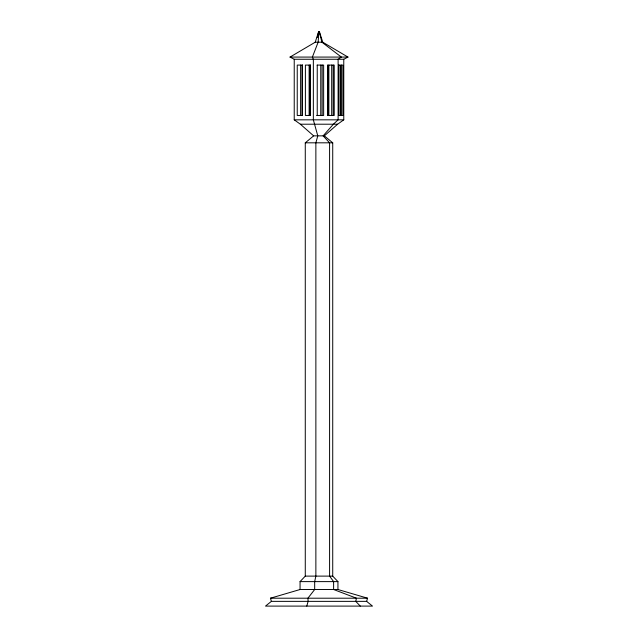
<?xml version="1.0" encoding="UTF-8"?>
<svg xmlns="http://www.w3.org/2000/svg" width="638" height="638" viewBox="0 0 638 638"><rect width="100%" height="100%" fill="white"/><g stroke="black" fill="none" stroke-linecap="round" stroke-linejoin="round"><path stroke-width="0.96" d="M318.896 31.9L318.139 42.204L312.381 57.077L313.346 59.262L313.346 119.832L317.78 135.854L315.866 142.816L315.866 576.114L314.678 581.617L314.678 589.512L307.907 598.205L308.122 601.363L306.782 606.1M317.253 37.522L318.649 31.9M366.619 601.363L367.568 598.205L337.941 589.512L300.059 589.512L270.432 598.205L271.381 601.363L265.496 606.1L372.504 606.1L366.619 601.363L271.381 601.363M315.236 42.204L318.545 31.9L319.455 31.9L322.764 42.204L347.981 57.077L343.77 59.262L294.23 59.262L290.019 57.077L315.236 42.204L322.764 42.204M300.059 589.512L300.059 581.617L305.275 576.114L305.275 142.816L313.649 135.854L324.351 135.854L332.725 142.816L332.725 576.114L337.941 581.617L337.941 589.512M324.351 135.854L337.622 124.211L343.77 119.832L343.77 59.262M290.019 57.077L347.981 57.077M302.516 65.092L297.236 65.092L297.236 115.454L302.516 115.454M317.102 65.092L323.641 65.092L323.641 115.454L316.639 115.454M338.595 65.092L340.469 65.092L340.469 115.454L338.595 115.454M341.043 65.092L342.885 65.092L342.885 115.454L341.043 115.454M294.23 59.262L294.23 119.832L343.77 119.832M294.23 119.832L300.378 124.211L337.622 124.211M305.275 142.816L332.725 142.816M305.275 576.114L332.725 576.114M300.059 581.617L337.941 581.617M270.432 598.205L367.568 598.205M300.378 124.211L313.649 135.854M360.287 606.1L355.741 601.363L356.475 598.205L333.618 589.512L333.618 581.617L329.591 576.114L329.591 142.816L323.131 135.854L333.371 124.211L338.116 119.832L338.116 59.262L341.362 57.077L321.911 42.204L319.351 31.9M341.418 65.092L341.418 115.454M339.001 65.092L339.001 115.454M333.18 65.092L333.18 115.454M331.696 65.092L331.696 115.454M328.865 65.092L328.865 115.454M327.812 115.454L327.812 65.092L334.216 65.092L334.216 115.454L327.661 115.454L327.661 65.092M322.158 65.092L322.158 115.454M320.762 65.092L320.762 115.454M317.238 65.092L317.238 115.454M310.188 65.092L310.188 115.454M309.135 65.092L309.135 115.454M302.308 65.092L302.308 115.454M302.181 65.092L302.181 115.454M300.626 65.092L300.626 115.454M310.339 65.092L305.395 65.092L305.395 115.454L310.339 115.454L310.339 65.092"/></g></svg>
